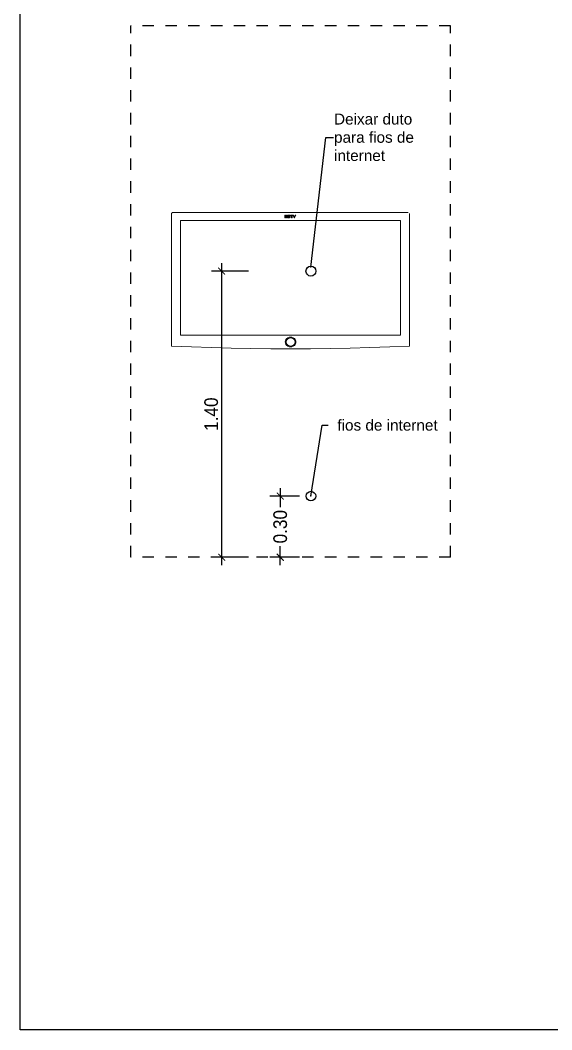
# Model space of a CAD drawing. Header units: millimetres. Extents: x 7034 to 7235, y -465 to -380.
# Drawn here: x 7124.19 to 7128.85, y -417 to -408.13 of the extents above; entities that cross this region are included whole.
import ezdxf

# ---------------------------------------------------------------- set-up
doc = ezdxf.new("R2010")
doc.units = ezdxf.units.MM
doc.header["$LTSCALE"] = 0.005
doc.linetypes.add('CONTINUO', pattern=[0])
doc.linetypes.add('HIDDEN', pattern=[0.375, 0.25, -0.125])
doc.layers.get('0').update_dxf_attribs({"linetype": 'CONTINUO'})
doc.layers.get('DEFPOINTS').update_dxf_attribs({"linetype": 'CONTINUO', "lineweight": 15})
for name, color, linetype in [('- LAYOUT', 7, 'Continuous'), ('- TEXTOS', 7, 'Continuous'), ('0-COTAS', 12, 'Continuous'), ('0-TOMADAS', 12, 'Continuous'), ('ARQ-PEITORIAL', 4, 'Continuous'), ('EMBUTIDO GESSO', 6, 'Continuous')]:
    doc.layers.add(name, color=color, linetype=linetype)
doc.layers.add('ARQ MOBILIÁRIO', color=251, linetype='Continuous', lineweight=15)
doc.styles.add('25', font='ARIALN.TTF', dxfattribs={"height": 0.05})
doc.styles.add('ARQ', font='arial.ttf', dxfattribs={"width": 0.9})
doc.dimstyles.new('1-50', dxfattribs={"dimtxt": 0.12, "dimasz": 0.06, "dimexe": 0.09, "dimexo": 0.1, "dimgap": 0.03, "dimtad": 1, "dimzin": 0, "dimdsep": 46, "dimtxsty": 'ARQ', "dimblk": 'ARCHTICK', "dimcen": 0, "dimdle": 0.07, "dimclrd": 1, "dimclre": 1, "dimclrt": 7, "dimadec": 0, "dimazin": 0, "dimtm": 1e-09, "dimtfac": 1, "dimtofl": 0, "dimtmove": 2, "dimatfit": 3, "dimldrblk": 'ARCHTICK', "dimfxl": 1, "dimtolj": 1, "dimtzin": 0, "dimlwd": -1, "dimlwe": -1, "dimarcsym": 0})
doc.dimstyles.new('25', dxfattribs={"dimscale": 0, "dimtxt": 0.05, "dimasz": 0.01, "dimexe": 0.05, "dimexo": 0.05, "dimgap": 0.002, "dimtad": 0, "dimdec": 0, "dimlfac": 100, "dimzin": 0, "dimdsep": 46, "dimtxsty": '25', "dimblk": 'DOT', "dimcen": 0.01, "dimclrd": 1, "dimclre": 1, "dimclrt": 1, "dimadec": 0, "dimazin": 0, "dimtfac": 1, "dimtdec": 0, "dimtofl": 0, "dimtmove": 2, "dimatfit": 2, "dimldrblk": 'DOT', "dimfxl": 0.05, "dimtolj": 1, "dimtzin": 0, "dimlwd": -1, "dimarcsym": 0})
pattern_1 = [(0, (4e-07, -1.7556), (0, 6.985), [5.08, -1.905]), (90, (4e-07, -1.7556), (-6.985, 4e-16), [5.08, -1.905])]

# ---------------------------------------------------------------- blocks, each defined once
blk = doc.blocks.new('_DOT')
at = {"color": 0, "linetype": 'ByBlock'}
blk.add_line((-0.5, 0), (-1, 0), dxfattribs=at)
at = {"color": 0, "linetype": 'ByBlock', "const_width": 0.5}
blk.add_lwpolyline([(-0.25, 0, 1), (0.25, 0, 1)], format="xyb", close=True, dxfattribs=at)
blk = doc.blocks.new('_ArchTick')
at = {"color": 0, "linetype": 'ByBlock', "const_width": 0.15}
blk.add_lwpolyline([(-0.5, -0.5), (0.5, 0.5)], dxfattribs=at)
blk = doc.blocks.new('*D18')
at = {"layer": 'DEFPOINTS', "color": 0, "transparency": 16777216}
for p in [(7126.2869, -410.3376), (7125.9528, -412.8492), (7126.2869, -412.8492)]:
    blk.add_point(p, dxfattribs=at)
at = {"layer": 'EMBUTIDO GESSO', "color": 1, "transparency": 16777216}
for p, q in [((7125.9528, -410.2676), (7125.9528, -412.9192)), ((7126.1869, -410.3376), (7125.8628, -410.3376)), ((7126.1869, -412.8492), (7125.8628, -412.8492))]:
    blk.add_line(p, q, dxfattribs=at)
at = {"layer": 'EMBUTIDO GESSO', "color": 1, "transparency": 16777216, "xscale": 0.06, "yscale": 0.06, "zscale": 0.06}
for p, rotation in [((7125.9528, -410.3376), 90), ((7125.9528, -412.8492), 270)]:
    blk.add_blockref('_ArchTick', p, dxfattribs=dict(at, rotation=rotation))
at = {"layer": 'EMBUTIDO GESSO', "color": 7, "transparency": 16777216, "insert": (7125.8615, -411.5934), "char_height": 0.12, "attachment_point": 5, "rotation": 90, "style": 'ARQ'}
blk.add_mtext('\\A1;1.40', dxfattribs=at)
blk = doc.blocks.new('*D19')
at = {"layer": 'DEFPOINTS', "color": 0, "transparency": 16777216}
for p in [(7126.7356, -412.3127), (7126.4667, -412.8492), (7126.7356, -412.8492)]:
    blk.add_point(p, dxfattribs=at)
at = {"layer": 'EMBUTIDO GESSO', "color": 1, "transparency": 16777216}
for p, q in [((7126.4667, -412.2427), (7126.4667, -412.4109)), ((7126.6356, -412.3127), (7126.3767, -412.3127)), ((7126.4667, -412.9192), (7126.4667, -412.751)), ((7126.6356, -412.8492), (7126.3767, -412.8492))]:
    blk.add_line(p, q, dxfattribs=at)
at = {"layer": 'EMBUTIDO GESSO', "color": 1, "transparency": 16777216, "xscale": 0.06, "yscale": 0.06, "zscale": 0.06}
for p, rotation in [((7126.4667, -412.3127), 90), ((7126.4667, -412.8492), 270)]:
    blk.add_blockref('_ArchTick', p, dxfattribs=dict(at, rotation=rotation))
at = {"layer": 'EMBUTIDO GESSO', "color": 7, "transparency": 16777216, "insert": (7126.4667, -412.581), "char_height": 0.12, "attachment_point": 5, "rotation": 90, "style": 'ARQ'}
blk.add_mtext('\\A1;0.30', dxfattribs=at)

msp = doc.modelspace()

# ---------------------------------------------------------------- hatches: boundary and pattern name
at = {"layer": '0-TOMADAS'}
h = msp.add_hatch(dxfattribs=at)
h.set_pattern_fill('ANGLE', color=256)
h.set_pattern_definition([(0, (0, 6e-14), (0, 6.985), [5.08, -1.905]), (90, (0, 6e-14), (-6.985, 4e-16), [5.08, -1.905])])
h.paths.add_polyline_path([(7128.6675, -412.4002), (7128.3298, -412.4002), (7128.3298, -412.5681), (7128.4329, -412.5681), (7128.3705, -412.513), (7128.4329, -412.4579), (7128.5576, -412.4579), (7128.62, -412.513), (7128.5576, -412.5681), (7128.6675, -412.5681)])
at = {"layer": 'ARQ-PEITORIAL'}
h = msp.add_hatch(dxfattribs=at)
h.set_pattern_fill('ANGLE', color=256)
h.set_pattern_definition(pattern_1)
h.paths.add_polyline_path([(7128.6533, -412.3434), (7128.3491, -412.3434), (7128.3491, -412.5029), (7128.4419, -412.5029), (7128.3858, -412.4533), (7128.4419, -412.4037), (7128.5543, -412.4037), (7128.6105, -412.4533), (7128.5543, -412.5029), (7128.6533, -412.5029)])
h = msp.add_hatch(dxfattribs=at)
h.set_pattern_fill('ANGLE', color=256)
h.set_pattern_definition(pattern_1)
h.paths.add_polyline_path([(7128.5543, -412.4037), (7128.4419, -412.4037), (7128.3858, -412.4533), (7128.4419, -412.5029), (7128.5543, -412.5029), (7128.6105, -412.4533)])
h.paths.add_polyline_path([(7128.5464, -412.4541, -1), (7128.5274, -412.4541, -1)], flags=16)
h.paths.add_polyline_path([(7128.4681, -412.4541, -1), (7128.4491, -412.4541, -1)], flags=16)

# ---------------------------------------------------------------- linework, layer by layer
at = {"layer": '- LAYOUT', "linetype": 'HIDDEN'}
for p, q in [((7127.959, -408.1848), (7125.1551, -408.1848)), ((7125.1551, -412.8492), (7125.1551, -408.1848)), ((7127.959, -412.8492), (7127.959, -408.1848)), ((7127.959, -412.8492), (7125.1551, -412.8492))]:
    msp.add_line(p, q, dxfattribs=at)
at = {"layer": '- TEXTOS'}
for centre, radius in [((7126.7356, -410.3377), 0.0434), ((7126.7356, -412.3127), 0.0422)]:
    msp.add_circle(centre, radius, dxfattribs=at)
msp.add_lwpolyline([(7145.1864, -402.1477), (7145.1864, -416.9977), (7124.1864, -416.9977), (7124.1864, -402.1477)], close=True)
at = {"layer": 'ARQ MOBILIÁRIO'}
for p, q in [((7125.5195, -409.8242), (7125.5183, -409.8249)), ((7125.5208, -409.8236), (7125.5195, -409.8242)), ((7125.5221, -409.8231), (7125.5208, -409.8236)), ((7125.5236, -409.8229), (7125.5221, -409.8231)), ((7125.525, -409.8228), (7125.5236, -409.8229)), ((7127.5892, -409.8228), (7125.525, -409.8228)), ((7125.514, -409.8316), (7125.5139, -409.8329)), ((7125.5139, -409.8329), (7125.5139, -410.9951)), ((7125.5143, -409.8303), (7125.514, -409.8316)), ((7125.5143, -409.8303), (7125.5148, -409.8291)), ((7125.5154, -409.8279), (7125.5148, -409.8291)), ((7125.5162, -409.8268), (7125.5154, -409.8279)), ((7125.5172, -409.8258), (7125.5162, -409.8268)), ((7125.5183, -409.8249), (7125.5172, -409.8258)), ((7125.5916, -409.8941), (7125.5916, -410.8999)), ((7127.5225, -409.8941), (7125.5916, -409.8941)), ((7126.5073, -409.8687), (7126.5073, -409.8452)), ((7126.5073, -409.8452), (7126.5124, -409.8452)), ((7126.5124, -409.8687), (7126.5073, -409.8687)), ((7126.5124, -409.8452), (7126.5124, -409.8545)), ((7126.5124, -409.8545), (7126.5226, -409.8545)), ((7126.5226, -409.8584), (7126.5124, -409.8584)), ((7126.5124, -409.8584), (7126.5124, -409.8687)), ((7126.5226, -409.8545), (7126.5226, -409.8452)), ((7126.5226, -409.8452), (7126.5278, -409.8452)), ((7126.5226, -409.8687), (7126.5226, -409.8584)), ((7126.5278, -409.8687), (7126.5226, -409.8687)), ((7126.5278, -409.8452), (7126.5278, -409.8687)), ((7126.5331, -409.8452), (7126.5425, -409.8452)), ((7126.5331, -409.8687), (7126.5331, -409.8452)), ((7126.5428, -409.8687), (7126.5331, -409.8687)), ((7126.5383, -409.8492), (7126.5383, -409.8648)), ((7126.5406, -409.8492), (7126.5383, -409.8492)), ((7126.5383, -409.8648), (7126.5421, -409.8648)), ((7126.5448, -409.8494), (7126.5406, -409.8492)), ((7126.5421, -409.8648), (7126.5453, -409.8645)), ((7126.5425, -409.8452), (7126.5454, -409.8453)), ((7126.5454, -409.8686), (7126.5428, -409.8687)), ((7126.5462, -409.8498), (7126.5448, -409.8494)), ((7126.5453, -409.8645), (7126.5464, -409.8641)), ((7126.5454, -409.8453), (7126.5474, -409.8456)), ((7126.5474, -409.8682), (7126.5454, -409.8686)), ((7126.5472, -409.8505), (7126.5462, -409.8498)), ((7126.5464, -409.8641), (7126.5473, -409.8636)), ((7126.5481, -409.8515), (7126.5472, -409.8505)), ((7126.5473, -409.8636), (7126.5481, -409.8626)), ((7126.5474, -409.8456), (7126.5495, -409.8465)), ((7126.5495, -409.8674), (7126.5474, -409.8682)), ((7126.5487, -409.8528), (7126.5481, -409.8515)), ((7126.5481, -409.8626), (7126.5487, -409.8613)), ((7126.5491, -409.8546), (7126.5487, -409.8528)), ((7126.5487, -409.8613), (7126.5491, -409.8594)), ((7126.5492, -409.857), (7126.5491, -409.8546)), ((7126.5491, -409.8594), (7126.5492, -409.857)), ((7126.5495, -409.8465), (7126.5513, -409.8478)), ((7126.551, -409.8663), (7126.5495, -409.8674)), ((7126.5526, -409.8645), (7126.551, -409.8663)), ((7126.5513, -409.8478), (7126.5527, -409.8495)), ((7126.5538, -409.8622), (7126.5526, -409.8645)), ((7126.5527, -409.8495), (7126.5537, -409.8516)), ((7126.5537, -409.8516), (7126.5544, -409.8541)), ((7126.5544, -409.8599), (7126.5538, -409.8622)), ((7126.5544, -409.8541), (7126.5546, -409.8572)), ((7126.5546, -409.8572), (7126.5544, -409.8599)), ((7126.5571, -409.8492), (7126.5571, -409.8452)), ((7126.5571, -409.8452), (7126.5775, -409.8452)), ((7126.5647, -409.8492), (7126.5571, -409.8492)), ((7126.5647, -409.8687), (7126.5647, -409.8492)), ((7126.5699, -409.8687), (7126.5647, -409.8687)), ((7126.5775, -409.8492), (7126.5699, -409.8492)), ((7126.5699, -409.8492), (7126.5699, -409.8687)), ((7126.5775, -409.8452), (7126.5775, -409.8492)), ((7126.5874, -409.8687), (7126.5782, -409.8452)), ((7126.5782, -409.8452), (7126.5838, -409.8452)), ((7126.5838, -409.8452), (7126.5903, -409.8626)), ((7126.5929, -409.8687), (7126.5874, -409.8687)), ((7126.5903, -409.8626), (7126.5966, -409.8452)), ((7126.6021, -409.8452), (7126.5929, -409.8687)), ((7126.5966, -409.8452), (7126.6021, -409.8452)), ((7127.5225, -410.8999), (7127.5225, -409.8941)), ((7127.6002, -410.9951), (7127.6002, -409.8329)), ((7125.5916, -410.8999), (7127.5225, -410.8999)), ((7126.5101, -410.9595), (7126.51, -410.9595)), ((7126.5117, -410.9483), (7126.5101, -410.9595)), ((7126.5101, -410.9595), (7126.5117, -410.9706)), ((7126.5117, -410.9593), (7126.5108, -410.9594)), ((7126.5108, -410.9594), (7126.5108, -410.9595)), ((7126.5117, -410.9595), (7126.5108, -410.9595)), ((7126.5164, -410.9379), (7126.5117, -410.9483)), ((7126.5117, -410.9593), (7126.5117, -410.9595)), ((7126.5117, -410.9706), (7126.5164, -410.981)), ((7126.5239, -410.929), (7126.5164, -410.9379)), ((7126.5181, -410.9595), (7126.5194, -410.9502)), ((7126.5194, -410.9687), (7126.5181, -410.9595)), ((7126.5182, -410.9595), (7126.5181, -410.9595)), ((7126.5194, -410.9502), (7126.5233, -410.9416)), ((7126.5233, -410.9773), (7126.5194, -410.9687)), ((7126.5233, -410.9416), (7126.5295, -410.9342)), ((7126.5336, -410.9222), (7126.5239, -410.929)), ((7126.5295, -410.9342), (7126.5376, -410.9285)), ((7126.5449, -410.9179), (7126.5336, -410.9222)), ((7126.5376, -410.9285), (7126.547, -410.9249)), ((7126.5571, -410.9164), (7126.5449, -410.9179)), ((7126.547, -410.9249), (7126.5571, -410.9237)), ((7126.5571, -410.9164), (7126.5571, -410.9165)), ((7126.5692, -410.9179), (7126.5571, -410.9164)), ((7126.5571, -410.9236), (7126.5571, -410.9237)), ((7126.5571, -410.9237), (7126.5671, -410.9249)), ((7126.5671, -410.9249), (7126.5765, -410.9285)), ((7126.5805, -410.9222), (7126.5692, -410.9179)), ((7126.5765, -410.9285), (7126.5846, -410.9342)), ((7126.5902, -410.929), (7126.5805, -410.9222)), ((7126.5846, -410.9342), (7126.5908, -410.9416)), ((7126.5977, -410.9379), (7126.5902, -410.929)), ((7126.5947, -410.9502), (7126.5908, -410.9416)), ((7126.5908, -410.9773), (7126.5947, -410.9687)), ((7126.5947, -410.9502), (7126.596, -410.9595)), ((7126.5947, -410.9687), (7126.596, -410.9595)), ((7126.6024, -410.9483), (7126.5977, -410.9379)), ((7126.5977, -410.981), (7126.6024, -410.9706)), ((7126.604, -410.9595), (7126.6024, -410.9483)), ((7126.6024, -410.9706), (7126.604, -410.9595)), ((7125.5139, -410.9951), (7125.6877, -411.0024)), ((7125.6877, -411.0024), (7125.8615, -411.0084)), ((7125.8615, -411.0084), (7126.0353, -411.013)), ((7126.0353, -411.013), (7126.2092, -411.0164)), ((7126.2092, -411.0164), (7126.3831, -411.0184)), ((7126.3831, -411.0184), (7126.3852, -411.0184)), ((7126.5571, -411.019), (7126.3852, -411.0184)), ((7126.5164, -410.981), (7126.5239, -410.9899)), ((7126.5233, -410.9773), (7126.5295, -410.9848)), ((7126.5239, -410.9899), (7126.5336, -410.9968)), ((7126.5295, -410.9848), (7126.5376, -410.9904)), ((7126.5336, -410.9968), (7126.5449, -411.0011)), ((7126.5376, -410.9904), (7126.547, -410.994)), ((7126.5449, -411.0011), (7126.5571, -411.0025)), ((7126.547, -410.994), (7126.5571, -410.9952)), ((7126.5571, -410.9952), (7126.5671, -410.994)), ((7126.5571, -410.9952), (7126.5571, -410.9953)), ((7126.5571, -411.0025), (7126.5692, -411.0011)), ((7126.5571, -411.019), (7126.731, -411.0184)), ((7126.5671, -410.994), (7126.5765, -410.9904)), ((7126.5692, -411.0011), (7126.5805, -410.9968)), ((7126.5765, -410.9904), (7126.5846, -410.9848)), ((7126.5805, -410.9968), (7126.5902, -410.9899)), ((7126.5846, -410.9848), (7126.5908, -410.9773)), ((7126.5902, -410.9899), (7126.5977, -410.981)), ((7126.731, -411.0184), (7126.9049, -411.0164)), ((7126.9049, -411.0164), (7127.0788, -411.013)), ((7127.0788, -411.013), (7127.2526, -411.0084)), ((7127.2526, -411.0084), (7127.4264, -411.0024)), ((7127.6001, -410.9951), (7127.4264, -411.0024)), ((7127.6001, -410.9951), (7127.6002, -410.9951))]:
    msp.add_line(p, q, dxfattribs=at)

# ---------------------------------------------------------------- texts
at = {"layer": '0-COTAS', "color": 7, "char_height": 0.096, "attachment_point": 4, "style": '25'}
for s, insert, width in [('{\\fArial|b0|i0|c0|p34;Deixar duto para fios de internet}', (7126.9384, -409.1633), 0.881153), ('{\\fArial|b0|i0|c0|p34;fios de internet}', (7126.9674, -411.6902), 0.987346)]:
    msp.add_mtext(s, dxfattribs=dict(at, insert=insert, width=width))

# ---------------------------------------------------------------- dimensions: what is measured, and where the dimension line sits
at = {"layer": 'EMBUTIDO GESSO'}
dim = msp.add_linear_dim(base=(7125.9528, -412.8492), p1=(7126.2869, -410.3376), p2=(7126.2869, -412.8492), angle=90, text='1.40', dimstyle='1-50', override={"dimfxl": 0.08}, dxfattribs=at)
dim.commit()
dim.dimension.update_dxf_attribs({"geometry": '*D18', "text_midpoint": (7125.8615, -411.5934)})
dim = msp.add_linear_dim(base=(7126.4667, -412.8492), p1=(7126.7356, -412.3127), p2=(7126.7356, -412.8492), angle=90, text='0.30', dimstyle='1-50', override={"dimfxl": 0.08}, dxfattribs=at)
dim.commit()
dim.dimension.update_dxf_attribs({"geometry": '*D19', "text_midpoint": (7126.4667, -412.581), "dimtype": 160})

# ---------------------------------------------------------------- leaders
at = {"layer": '0-COTAS'}
for points in [[(7126.7356, -410.3024), (7126.8674, -409.1633), (7126.9348, -409.1633)], [(7126.7356, -412.3127), (7126.8348, -411.6902), (7126.8863, -411.6902)]]:
    msp.add_leader(points, dimstyle='25', override={"dimscale": 1}, dxfattribs=at)

doc.saveas('drawing.dxf')
